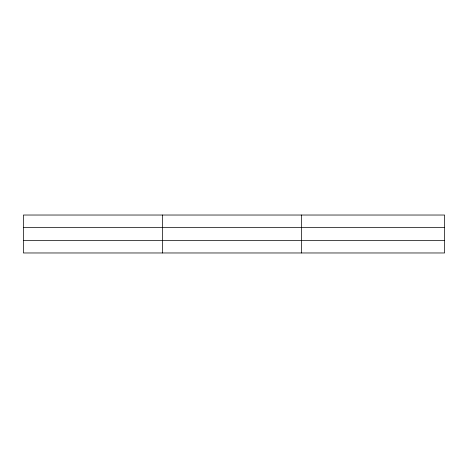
<?xml version="1.0" encoding="UTF-8"?>
<svg xmlns="http://www.w3.org/2000/svg" width="468" height="468" viewBox="0 0 468 468"><rect width="100%" height="100%" fill="white"/><g stroke="black" fill="none" stroke-linecap="round" stroke-linejoin="round"><path stroke-width="0.7" d="M162.396 215.028L162.396 252.972M301.392 215.028L301.392 252.972M444.6 227.547L444.6 215.028L23.4 215.028L23.4 252.972L444.6 252.972L444.6 227.547L23.4 227.547M23.4 240.453L444.6 240.453"/></g></svg>
